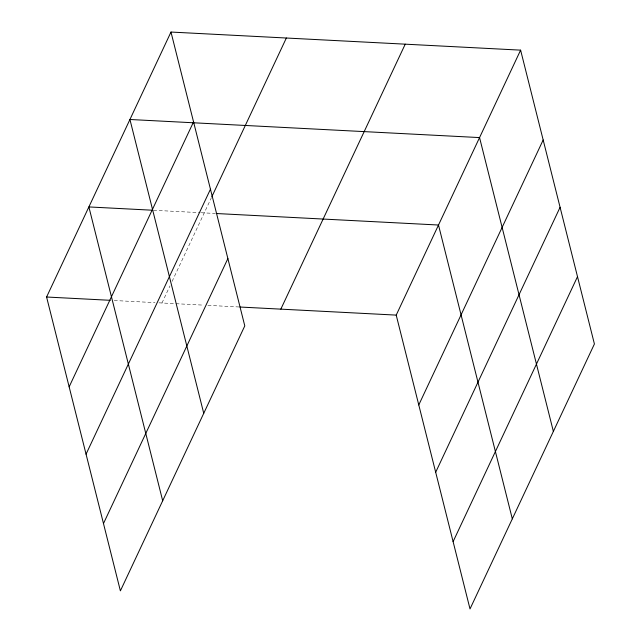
<?xml version="1.0" encoding="UTF-8"?>
<svg xmlns="http://www.w3.org/2000/svg" width="641" height="641" viewBox="0 0 641 641"><rect width="100%" height="100%" fill="white"/><g stroke="black" fill="none" stroke-linecap="round" stroke-linejoin="round"><path stroke-width="0.48" stroke-dasharray="3.21 2.4" d="M161.957 302.985L169.993 285.87M172.109 281.367L211.45 197.572M153.528 210.272L200.28 212.692M201.274 212.748L215.248 213.469M114.218 300.517L154.994 302.632M158.976 302.832L174.945 303.658M175.946 303.714L203.918 305.156M207.908 305.364L238.877 306.967"/><path stroke-width="0.96" d="M170.987 32.05L244.79 325.892L120.388 590.858L46.585 297.015L170.987 32.05L520.612 50.142L594.415 343.985L470.013 608.95L396.21 315.108L520.612 50.142M69.148 386.844L193.55 121.878M86.054 454.165L210.456 189.199M211.875 196.675L286.359 38.019M103.481 523.529L227.884 258.563M280.83 309.138L405.232 44.173M418.773 404.936L543.167 139.97M435.68 472.257L560.082 207.291M453.107 541.629L577.509 276.656M152.534 210.224L88.883 206.931L162.686 500.765M216.241 213.517L438.5 225.023L512.311 518.857M46.585 297.015L110.236 300.309M239.878 307.023L396.21 315.108M553.367 431.425L479.556 137.583L129.931 119.49L203.742 413.325"/></g></svg>
